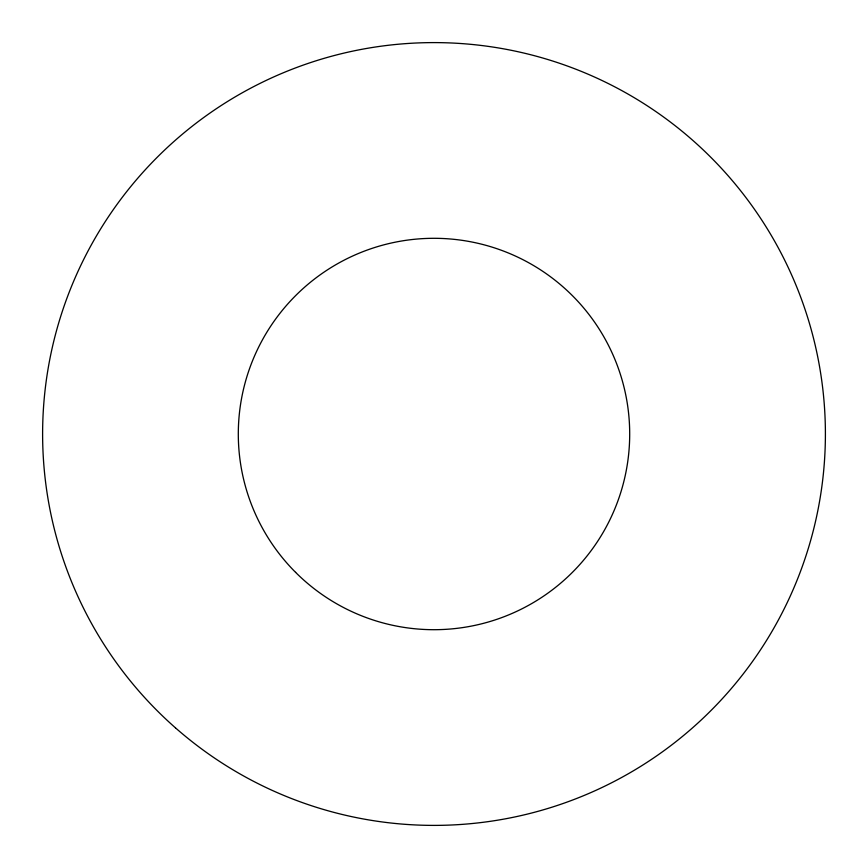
<?xml version="1.0" encoding="UTF-8"?>
<svg xmlns="http://www.w3.org/2000/svg" width="868" height="868" viewBox="0 0 868 868"><rect width="100%" height="100%" fill="white"/><g stroke="black" fill="none" stroke-linecap="round" stroke-linejoin="round"><path stroke-width="1.3" d="M175.488 727.872A391.403 391.403 0 0 0 817.764 510.948A391.403 391.403 0 0 0 308.758 63.18A391.403 391.403 0 0 0 175.488 727.872M295.619 572.381A195.701 195.701 0 0 0 623.029 484.648A195.701 195.701 0 0 0 383.352 244.971A195.701 195.701 0 0 0 295.619 572.381"/></g></svg>
